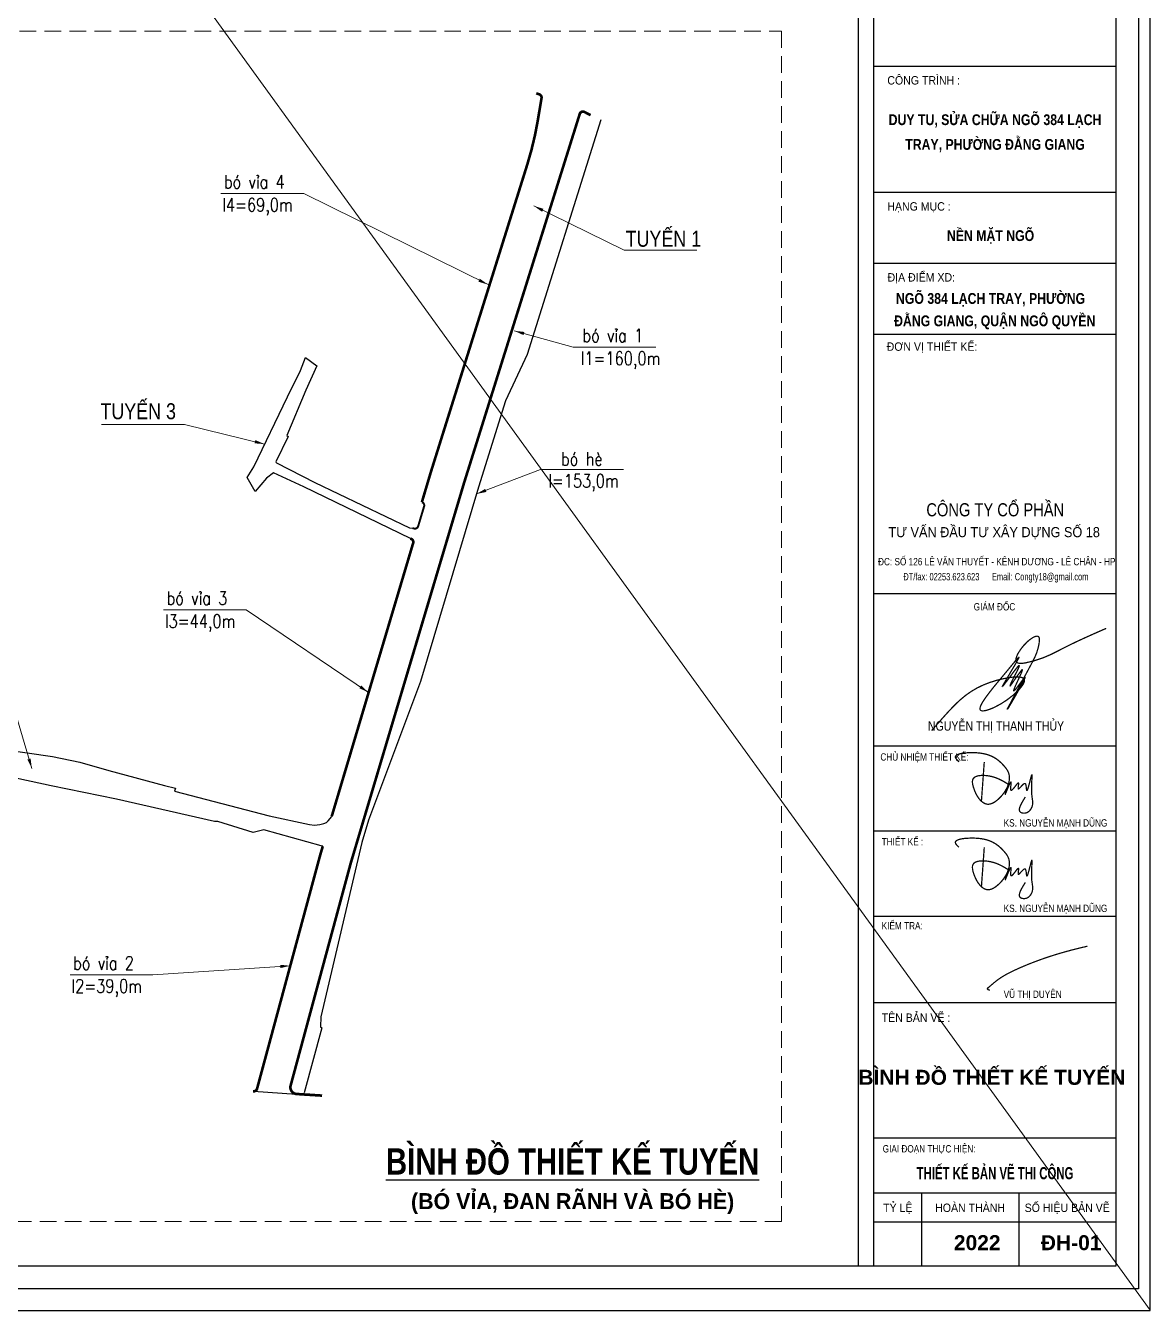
# Model space of a CAD drawing. Header units: metres. Extents: x 596585 to 599449, y 2303977 to 2307363.
# Drawn here: x 599279.8 to 599448.5, y 2304619.1 to 2304811.8 of the extents above; entities that cross this region are included whole.
import ezdxf
from ezdxf.enums import TextEntityAlignment as Align

# ---------------------------------------------------------------- set-up
doc = ezdxf.new("R2010")
doc.units = ezdxf.units.M
doc.header["$MEASUREMENT"] = 0
doc.linetypes.add('HIDDEN', pattern=[0.375, 0.25, -0.125])
for name, color, linetype in [('BT7-THAY', 7, 'Continuous'), ('GHICHU', 7, 'Continuous'), ('KHUNGTEN', 5, 'Continuous'), ('pntelev', 2, 'Continuous'), ('T.bao', 6, 'Continuous'), ('thep', 2, 'Continuous'), ('TXT', 5, 'Continuous')]:
    doc.layers.add(name, color=color, linetype=linetype)
for name, color, linetype, lineweight in [('ISO', 153, 'Continuous', 13), ('LC Dim', 8, 'Continuous', 18), ('LC Hatch', 252, 'Continuous', 9), ('LC ISO', 160, 'Continuous', 13), ('LC MANH DUT', 35, 'HIDDEN', 5), ('LC Net dam 1', 30, 'Continuous', 30), ('LC Text1', 3, 'Continuous', 20), ('LC Text2', 7, 'Continuous', 25)]:
    doc.layers.add(name, color=color, linetype=linetype, lineweight=lineweight)
doc.layers.add('KCS_Plotter', color=11, linetype='Continuous', plot=False)
doc.styles.add('LC 1', font='')
doc.styles.add('LC 3', font='vnsimli.shx', dxfattribs={"width": 0.75})
doc.styles.add('LC3', font='', dxfattribs={"width": 0.8})
doc.styles.add('STYLE1', font='')
doc.styles.add('T2', font='', dxfattribs={"width": 0.8})
doc.styles.add('THANG2', font='')
doc.styles.add('VnAvantH-B', font='')
doc.styles.get('LC 1').set_extended_font_data('.VnAvantH', bold=True)
doc.styles.get('LC3').set_extended_font_data('.VnArialH', bold=True)
doc.styles.get('STYLE1').set_extended_font_data('.VnArial')
doc.styles.get('T2').set_extended_font_data('.VnArialH')
doc.styles.get('THANG2').set_extended_font_data('.VnHelvetInsH', bold=True)
doc.styles.get('VnAvantH-B').set_extended_font_data('.VnAvantH', bold=True)
doc.linetypes.add('ZIGZAG', pattern='A,0.0001,-0.2,[131,ltypeshp.shx,S=0.2,R=0,X=-0.2,Y=0],-0.4,[131,ltypeshp.shx,S=0.2,R=180,X=0.2,Y=0],-0.2', length=0.8001)
doc.dimstyles.get("Standard").update_dxf_attribs({"dimtxt": 0.18, "dimasz": 0.18, "dimexe": 0.18, "dimexo": 0.0625, "dimgap": 0.09, "dimtad": 0, "dimtih": 1, "dimtoh": 1, "dimdec": 4, "dimzin": 0, "dimdsep": 46, "dimtxsty": 'Standard', "dimcen": 0.09, "dimadec": 0, "dimazin": 0, "dimtfac": 1, "dimtdec": 4, "dimtofl": 0, "dimtmove": 0, "dimatfit": 3, "dimfxl": 1, "dimtolj": 1, "dimtzin": 0, "dimarcsym": 0})

# ---------------------------------------------------------------- blocks, each defined once
blk = doc.blocks.new('chu ki Miss Duyen')
at = {"layer": 'ISO', "ltscale": 2, "const_width": 40}
blk.add_lwpolyline([(843, 225), (838, 225), (836, 225), (834, 225), (832, 225), (830, 226), (828, 226), (827, 226), (826, 226), (825, 226), (824, 226), (823, 226), (821, 226), (820, 227), (819, 227), (818, 227), (817, 227), (816, 227), (815, 227), (814, 227), (813, 228), (812, 228), (810, 228), (809, 228), (808, 228), (807, 229), (806, 229), (805, 229), (804, 229), (803, 230), (801, 230), (800, 230), (799, 230), (798, 231), (797, 231), (795, 231), (794, 232), (793, 232), (792, 232), (791, 233), (789, 233), (788, 233), (787, 234), (786, 234), (785, 235), (783, 235), (782, 235), (781, 236), (780, 236), (779, 237), (778, 237), (777, 238), (776, 238), (776, 238), (775, 238), (775, 239), (774, 239), (774, 239), (773, 239), (773, 240), (772, 240), (771, 240), (771, 240), (770, 241), (770, 241), (769, 241), (769, 242), (768, 242), (768, 242), (767, 242), (767, 243), (766, 243), (766, 243), (765, 244), (765, 244), (765, 244), (764, 245), (764, 245), (763, 245), (763, 246), (762, 246), (762, 246), (762, 247), (761, 247), (761, 247), (760, 248), (760, 248), (760, 248), (759, 249), (759, 249), (759, 249), (758, 250), (758, 250), (758, 250), (758, 251), (757, 251), (757, 251), (757, 252), (756, 252), (756, 253), (756, 253), (756, 253), (756, 254), (755, 254), (755, 255), (755, 255), (755, 255), (755, 256), (755, 256), (754, 257), (754, 257), (754, 257), (754, 258), (754, 258), (754, 259), (754, 259), (754, 260), (754, 260), (754, 260), (754, 261), (754, 261), (754, 262), (754, 262), (754, 263), (754, 263), (754, 263), (754, 264), (754, 264), (754, 265), (754, 265), (754, 266), (754, 266), (754, 267), (754, 267), (755, 268), (755, 268), (755, 269), (755, 269), (755, 270), (755, 270), (755, 270), (756, 271), (756, 271), (756, 272), (756, 272), (756, 273), (757, 273), (757, 274), (757, 274), (757, 275), (758, 275), (758, 276), (758, 276), (758, 277), (759, 277), (759, 278), (759, 278), (759, 279), (760, 279), (760, 280), (760, 280), (761, 281), (761, 281), (761, 282), (762, 282), (762, 283), (762, 283), (763, 284), (763, 284), (763, 285), (764, 285), (764, 286), (764, 286), (765, 287), (766, 288), (767, 289), (767, 290), (768, 291), (769, 293), (770, 294), (771, 295), (771, 296), (772, 297), (773, 298), (774, 299), (775, 300), (776, 301), (777, 302), (778, 303), (778, 304), (780, 306), (781, 307), (782, 308), (783, 309), (784, 310), (785, 311), (786, 312), (786, 312), (787, 313), (788, 314), (789, 315), (790, 316), (791, 317), (792, 318), (792, 319), (793, 320), (794, 321), (795, 322), (796, 323), (797, 324), (797, 324), (798, 325), (799, 326), (800, 327), (801, 328), (801, 329), (802, 330), (803, 330), (804, 331), (805, 332), (805, 333), (806, 334), (807, 335), (808, 336), (808, 336), (809, 337), (810, 338), (811, 339), (811, 340), (812, 340), (813, 341), (814, 343), (816, 344), (817, 346), (819, 348), (820, 349), (822, 351), (823, 352), (824, 354), (826, 355), (827, 357), (829, 358), (830, 360), (831, 361), (834, 364), (840, 370), (842, 372), (845, 376), (848, 379), (851, 382), (853, 386), (856, 389), (859, 392), (862, 395), (865, 398), (867, 401), (870, 404), (873, 407), (876, 411), (879, 414), (882, 417), (885, 420), (887, 423), (890, 427), (893, 430), (896, 433), (899, 436), (902, 440), (905, 443), (908, 446), (911, 449), (914, 453), (917, 456), (920, 459), (923, 462), (926, 466), (928, 469), (931, 472), (934, 476), (937, 479), (940, 482), (943, 486), (946, 489), (949, 492), (953, 495), (956, 499), (959, 502), (962, 505), (965, 509), (968, 512), (971, 515), (974, 519), (977, 522), (980, 525), (983, 529), (986, 532), (989, 535), (992, 538), (996, 542), (999, 545), (1002, 548), (1005, 552), (1008, 555), (1011, 558), (1014, 561), (1017, 565), (1021, 568), (1024, 571), (1027, 574), (1030, 578), (1033, 581), (1036, 584), (1040, 587), (1043, 591), (1046, 594), (1049, 596), (1052, 600), (1056, 603), (1059, 606), (1062, 610), (1065, 613), (1069, 616), (1072, 619), (1075, 622), (1078, 625), (1082, 628), (1085, 631), (1088, 634), (1091, 637), (1095, 640), (1098, 643), (1101, 646), (1105, 649), (1108, 652), (1111, 655), (1114, 658), (1118, 661), (1121, 664), (1124, 667), (1128, 670), (1131, 673), (1134, 676), (1138, 679), (1141, 682), (1144, 685), (1148, 688), (1151, 691), (1154, 694), (1158, 697), (1161, 700), (1165, 702), (1168, 705), (1171, 708), (1175, 711), (1178, 714), (1182, 717), (1185, 720), (1188, 722), (1192, 725), (1195, 728), (1199, 731), (1202, 734), (1205, 736), (1209, 739), (1212, 742), (1216, 745), (1219, 747), (1223, 750), (1226, 753), (1229, 756), (1233, 758), (1236, 761), (1240, 764), (1243, 767), (1247, 769), (1250, 772), (1254, 775), (1257, 777), (1261, 780), (1264, 783), (1268, 785), (1271, 788), (1275, 791), (1278, 793), (1282, 796), (1285, 799), (1289, 801), (1292, 804), (1296, 807), (1299, 809), (1303, 812), (1306, 815), (1310, 817), (1313, 820), (1317, 822), (1320, 825), (1324, 828), (1327, 830), (1331, 833), (1335, 835), (1338, 838), (1342, 840), (1345, 843), (1349, 846), (1352, 848), (1356, 851), (1360, 853), (1363, 856), (1367, 858), (1370, 861), (1374, 863), (1377, 866), (1381, 868), (1385, 871), (1392, 876), (1399, 881), (1406, 886), (1413, 891), (1421, 896), (1428, 901), (1435, 906), (1442, 911), (1447, 915), (1457, 921), (1464, 926), (1471, 931), (1479, 936), (1486, 941), (1493, 946), (1501, 950), (1508, 955), (1515, 960), (1523, 965), (1530, 970), (1537, 975), (1545, 980), (1552, 984), (1559, 989), (1567, 994), (1574, 999), (1582, 1004), (1589, 1008), (1596, 1013), (1604, 1018), (1611, 1023), (1619, 1028), (1626, 1032), (1634, 1037), (1641, 1042), (1648, 1046), (1656, 1051), (1663, 1056), (1671, 1061), (1678, 1065), (1686, 1070), (1693, 1075), (1701, 1079), (1708, 1084), (1716, 1089), (1723, 1093), (1731, 1098), (1738, 1103), (1746, 1107), (1753, 1112), (1761, 1116), (1769, 1121), (1776, 1126), (1784, 1130), (1791, 1135), (1799, 1139), (1806, 1144), (1814, 1148), (1822, 1153), (1829, 1158), (1837, 1162), (1844, 1167), (1852, 1171), (1860, 1176), (1867, 1180), (1875, 1185), (1882, 1189), (1890, 1194), (1898, 1198), (1905, 1203), (1913, 1207), (1921, 1212), (1928, 1216), (1936, 1220), (1943, 1225), (1951, 1229), (1959, 1234), (1964, 1237), (1974, 1243), (1982, 1247), (1989, 1251), (1997, 1256), (2005, 1260), (2012, 1265), (2020, 1269), (2028, 1273), (2036, 1278), (2043, 1282), (2051, 1286), (2059, 1291), (2066, 1295), (2074, 1299), (2082, 1304), (2089, 1308), (2097, 1312), (2105, 1317), (2113, 1321), (2120, 1325), (2128, 1330), (2136, 1334), (2144, 1338), (2151, 1342), (2159, 1347), (2167, 1351), (2175, 1355), (2182, 1359), (2190, 1364), (2198, 1368), (2206, 1372), (2213, 1376), (2221, 1381), (2229, 1385), (2237, 1389), (2244, 1393), (2252, 1397), (2260, 1402), (2268, 1406), (2276, 1410), (2283, 1414), (2291, 1418), (2299, 1422), (2307, 1426), (2315, 1431), (2322, 1435), (2330, 1439), (2338, 1443), (2346, 1447), (2354, 1451), (2361, 1455), (2369, 1459), (2377, 1464), (2385, 1468), (2393, 1472), (2401, 1476), (2408, 1480), (2416, 1484), (2424, 1488), (2432, 1492), (2440, 1496), (2448, 1500), (2456, 1504), (2463, 1508), (2471, 1512), (2479, 1516), (2487, 1520), (2495, 1524), (2503, 1528), (2511, 1532), (2519, 1536), (2526, 1540), (2534, 1544), (2542, 1548), (2550, 1552), (2558, 1556), (2566, 1560), (2574, 1564), (2582, 1568), (2590, 1572), (2598, 1575), (2606, 1579), (2613, 1583), (2621, 1587), (2629, 1591), (2637, 1595), (2645, 1599), (2653, 1603), (2661, 1607), (2669, 1610), (2677, 1614), (2685, 1618), (2693, 1622), (2701, 1626), (2709, 1630), (2717, 1633), (2725, 1637), (2733, 1641), (2741, 1645), (2749, 1649), (2756, 1652), (2764, 1656), (2772, 1660), (2780, 1664), (2788, 1668), (2796, 1671), (2804, 1675), (2812, 1679), (2820, 1683), (2828, 1686), (2836, 1690), (2844, 1694), (2852, 1698), (2860, 1701), (2868, 1705), (2876, 1709), (2884, 1712), (2892, 1716), (2900, 1720), (2908, 1723), (2916, 1727), (2925, 1731), (2933, 1734), (2941, 1738), (2949, 1742), (2957, 1745), (2965, 1749), (2973, 1753), (2981, 1756), (2989, 1760), (2997, 1763), (3005, 1767), (3013, 1771), (3021, 1774), (3029, 1778), (3037, 1781), (3045, 1785), (3053, 1789), (3061, 1792), (3069, 1796), (3078, 1799), (3086, 1803), (3094, 1806), (3102, 1810), (3110, 1813), (3118, 1817), (3126, 1820), (3134, 1824), (3142, 1827), (3150, 1831), (3156, 1833), (3167, 1838), (3175, 1841), (3183, 1845), (3191, 1848), (3199, 1852), (3207, 1855), (3215, 1859), (3223, 1862), (3232, 1866), (3240, 1869), (3248, 1873), (3256, 1876), (3264, 1879), (3272, 1883), (3280, 1886), (3288, 1890), (3297, 1893), (3305, 1896), (3313, 1900), (3321, 1903), (3329, 1907), (3337, 1910), (3345, 1913), (3354, 1917), (3362, 1920), (3370, 1923), (3378, 1927), (3386, 1930), (3394, 1933), (3403, 1937), (3411, 1940), (3419, 1944), (3427, 1947), (3435, 1950), (3452, 1957), (3468, 1963), (3484, 1970), (3501, 1977), (3517, 1983), (3534, 1990), (3550, 1996), (3566, 2003), (3583, 2009), (3599, 2016), (3616, 2022), (3632, 2029), (3648, 2035), (3665, 2042), (3681, 2048), (3698, 2055), (3714, 2061), (3731, 2068), (3747, 2074), (3763, 2081), (3780, 2087), (3796, 2093), (3813, 2100), (3828, 2106)], dxfattribs=at)
blk = doc.blocks.new('nguyen thi thanh thuy')
at = {"layer": 'ISO', "ltscale": 2, "const_width": 40}
blk.add_lwpolyline([(-2685, -1690, -0.006388), (-2178, -1117, -0.008557), (-1977, -905, -0.017087), (-1770, -708, -0.102087), (-833, -161, -0.039833), (-270, -16, -0.020512), (-90, 8, -0.044497), (98, 9, -0.05587), (182, -8, -0.113633), (236, -42, -0.176433), (258, -92, -0.077033), (254, -135, -0.069534), (223, -210, -0.038569), (166, -296, -0.030368), (57, -421, -0.082382), (-675, -942, -0.035158), (-905, -1035, -0.04441), (-1026, -1062, -0.066948), (-1091, -1062, -0.143409), (-1132, -1043, -0.176131), (-1149, -1007, -0.069024), (-1148, -973, -0.059887), (-1131, -911, -0.036714), (-1079, -807, -0.019023), (-1000, -683, -0.011006), (-898, -542, -0.01042), (-645, -222, 0.001355), (-76, 463, -0.031231), (69, 631, -0.180623), (82, 640, -0.602198), (84, 631, -0.055981), (56, 570, -0.010846), (-28, 418, 0.000464), (-371, -161, 0.02324), (-439, -286, 1.627113), (-437, -292, 0.049833), (-397, -245, 0.005496), (-91, 162, -0.011697), (26, 311, -0.051381), (82, 370, -0.288592), (95, 376, -0.379106), (97, 362, -0.040394), (80, 315, -0.015043), (4, 153, 0.026859), (-200, -261, 0.160173), (-204, -278, 0.62441), (-195, -273, 0.034188), (-141, -204, -0.015387), (148, 200, -0.034245), (183, 240, -0.377171), (195, 246, -0.275743), (195, 230, -0.039705), (162, 143, -0.007154), (29, -150, 0.010269), (-53, -335, 0.059207), (-81, -418, 0.494242), (-78, -431, 0.209425), (-61, -421, 0.031522), (-22, -378, 0.012151), (92, -232, -0.015412), (249, -26, -0.066877), (274, -2, -1.012313), (279, -8, -0.055225), (269, -38, -0.019501), (211, -159, -0.008968), (2, -538, -0.00525), (-207, -898, -0.041875), (-284, -1018, -0.365695), (-264, -970, -0.007459), (-39, -543, 0.000828), (491, 447, 0.016244), (598, 659, 0.05881), (711, 1009, 0.039413), (734, 1174, 0.060004), (730, 1242, 0.240646), (692, 1298, 0.134453), (647, 1305, 0.071372), (590, 1291, 0.040684), (523, 1258, 0.056501), (335, 1112, 0.071752), (65, 772, 0.045704), (5, 642, 0.058573), (-12, 565, 0.116475), (-5, 505, 0.165912), (30, 466, 0.096245), (88, 446, 0.048338), (165, 443, 0.036618), (301, 460, 0.062636), (1097, 724, 0.01049), (1469, 913, -0.006081), (1725, 1041, -0.007252), (2275, 1297, -0.003845), (2852, 1552)], format="xyb", dxfattribs=at)
blk = doc.blocks.new('Nguyen Manh Dung')
at = {"layer": 'LC ISO', "const_width": 60}
for points in [[(-1870, 1732), (-1922, 1783), (-1970, 1833), (-2008, 1881), (-2021, 1904), (-2030, 1922), (-2036, 1946), (-2036, 1965), (-2032, 1984), (-2024, 2001), (-2013, 2017), (-1997, 2033), (-1956, 2060), (-1902, 2084), (-1839, 2104), (-1766, 2121), (-1686, 2135), (-1601, 2145), (-1512, 2153), (-1330, 2161), (-1222, 2162), (-1153, 2160), (-1069, 2157), (-989, 2152), (-911, 2144), (-837, 2135), (-695, 2110), (-564, 2078), (-443, 2038), (-329, 1991), (-223, 1936), (-123, 1874), (-29, 1805), (62, 1728), (149, 1645), (256, 1528), (315, 1458), (354, 1407), (390, 1354), (422, 1299), (437, 1269), (469, 1185), (484, 1126), (494, 1065), (499, 1003), (499, 941), (494, 878), (485, 814), (471, 750), (453, 686), (431, 622), (405, 559), (376, 496), (307, 372), (227, 253), (136, 140), (37, 34), (-37, -34), (-125, -106), (-181, -145), (-238, -181), (-295, -210), (-353, -234), (-410, -250), (-483, -260), (-523, -259), (-578, -251), (-632, -234), (-684, -211), (-736, -180), (-785, -143), (-833, -100), (-879, -52), (-923, 1), (-965, 58), (-1005, 119), (-1042, 183), (-1077, 249), (-1138, 388), (-1194, 552), (-1208, 601), (-1223, 671), (-1233, 739), (-1236, 803), (-1230, 862), (-1211, 919), (-1186, 959), (-1148, 997), (-1101, 1027), (-1045, 1052), (-983, 1070), (-915, 1083), (-844, 1090), (-769, 1093), (-693, 1092), (-616, 1088), (-517, 1077), (-468, 1069), (-329, 1041), (-199, 1004), (-78, 960), (38, 909), (148, 854), (254, 795), (460, 671)], [(-814, -118), (-802, 50), (-790, 217), (-778, 385), (-765, 552), (-753, 720), (-741, 888), (-729, 1055), (-717, 1223), (-705, 1390), (-693, 1558), (-681, 1725)], [(477, 775), (449, 689), (422, 605), (409, 565), (396, 525), (384, 487), (373, 450), (361, 415), (351, 382), (342, 351), (333, 323), (325, 298), (319, 275), (313, 256), (309, 240), (306, 227), (304, 218), (304, 214), (305, 213), (306, 215), (308, 217), (310, 221), (313, 227), (315, 232), (318, 240), (326, 258), (336, 280), (346, 306), (358, 334), (370, 365), (384, 398), (398, 433), (427, 504), (457, 575), (472, 609), (486, 641), (500, 671), (514, 699), (526, 723), (538, 744), (548, 761), (553, 767), (557, 773), (561, 777), (565, 780), (568, 781), (571, 781), (573, 779), (575, 776), (576, 771), (577, 764), (578, 756), (578, 746), (577, 735), (577, 723), (575, 695), (572, 664), (569, 631), (565, 596), (560, 527), (558, 494), (558, 464), (560, 438), (561, 426), (564, 416), (566, 408), (570, 401), (574, 395), (580, 391), (584, 390), (590, 390), (597, 392), (605, 396), (613, 401), (622, 408), (631, 416), (641, 425), (662, 447), (684, 472), (707, 500), (731, 530), (779, 593), (802, 623), (825, 652), (846, 678), (866, 701), (875, 710), (884, 719), (892, 726), (900, 732), (906, 737), (913, 740), (918, 741), (922, 740), (926, 737), (929, 732), (931, 725), (931, 717), (932, 706), (931, 694), (930, 680), (929, 666), (925, 634), (920, 601), (915, 568), (912, 536), (910, 522), (909, 508), (909, 496), (909, 485), (911, 476), (913, 469), (914, 466), (920, 461), (925, 461), (931, 462), (937, 465), (945, 470), (953, 476), (962, 484), (971, 493), (981, 503), (1003, 526), (1026, 551), (1076, 605), (1101, 632), (1126, 657), (1150, 679), (1162, 688), (1173, 697), (1184, 704), (1195, 709), (1205, 713), (1214, 715), (1223, 715), (1228, 715), (1239, 710), (1246, 704), (1252, 697), (1258, 688), (1263, 677), (1267, 665), (1275, 639), (1281, 609), (1286, 576), (1290, 543), (1293, 510), (1296, 479), (1299, 451), (1302, 426), (1304, 416), (1306, 405), (1308, 399), (1310, 394), (1312, 389), (1315, 387), (1318, 385), (1321, 385), (1324, 387), (1327, 389), (1331, 393), (1334, 399), (1342, 412), (1350, 430), (1359, 452), (1368, 477), (1377, 505), (1386, 536), (1396, 569), (1406, 605), (1426, 679), (1466, 833), (1475, 870), (1485, 906), (1494, 941), (1502, 973), (1510, 1003), (1518, 1031), (1524, 1055), (1531, 1075), (1538, 1095), (1541, 1104), (1545, 1112), (1549, 1116), (1552, 1117), (1554, 1113), (1556, 1106), (1557, 1095), (1558, 1081), (1558, 1065), (1558, 1045), (1557, 1023), (1557, 998), (1556, 971), (1554, 942), (1553, 911), (1552, 878), (1550, 844), (1546, 772), (1543, 696), (1540, 617), (1538, 537), (1537, 458), (1537, 381), (1540, 306), (1541, 276), (1544, 237), (1547, 204), (1550, 173), (1557, 113), (1565, 57), (1573, 5), (1580, -45), (1586, -93), (1590, -139), (1592, -185), (1590, -230), (1584, -276), (1580, -299), (1573, -328), (1568, -347), (1560, -371), (1551, -395), (1540, -419), (1528, -444), (1515, -467), (1501, -491), (1485, -513), (1469, -535), (1451, -556), (1432, -576), (1412, -594), (1390, -611), (1368, -626), (1344, -640), (1320, -652), (1288, -663), (1267, -668), (1239, -673), (1211, -676), (1183, -677), (1155, -676), (1128, -673), (1103, -668), (1079, -662), (1056, -653), (1039, -645), (1019, -632), (1004, -620), (992, -605), (982, -590), (975, -573), (970, -555), (966, -536), (965, -516), (966, -494), (969, -472), (973, -449), (979, -424), (987, -399), (996, -373), (1006, -346), (1018, -319), (1031, -291), (1060, -233), (1093, -172), (1128, -111), (1166, -48), (1246, 81)]]:
    blk.add_lwpolyline(points, dxfattribs=at)
blk = doc.blocks.new('a2')
at = {"layer": 'Defpoints', "flags": 128}
blk.add_lwpolyline([(297, 102.51), (0, 102.51), (0, -102.51), (297, -102.51)], close=True, dxfattribs=at)
at = {"layer": 'KHUNGTEN'}
blk.add_lwpolyline([(295.89, -100.5), (10, -100.5), (10, 101.39), (295.89, 101.39)], close=True, dxfattribs=at)
blk.add_lwpolyline([(293.77, 39.52), (269.61, 39.52), (269.61, -98.38)], dxfattribs=at)
at = {"layer": 'T.bao'}
for p, q in [((271.07, -57.57), (293.77, -57.57)), ((271.07, -65.57), (293.77, -65.57)), ((271.07, -73.66), (293.77, -73.66)), ((271.07, -73.66), (293.77, -73.66)), ((271.07, -91.49), (293.77, -91.49)), ((275.55, -91.49), (275.55, -98.38)), ((284.66, -91.49), (284.66, -98.38)), ((271.07, -94.2), (293.77, -94.2))]:
    blk.add_line(p, q, dxfattribs=at)
at = {"layer": 'thep'}
for p, q in [((271.07, 14.12), (293.77, 14.12)), ((271.07, 2.3), (293.77, 2.3)), ((271.07, -4.35), (293.77, -4.35)), ((271.07, -11), (293.77, -11)), ((271.07, -35.3), (293.77, -35.3)), ((271.07, -49.59), (293.77, -49.59)), ((271.07, -86.33), (293.77, -86.33))]:
    blk.add_line(p, q, dxfattribs=at)
for points in [[(293.77, -98.38), (12.11, -98.38), (12.11, 99.28), (293.77, 99.28)], [(293.77, 38.06), (293.77, -98.38), (271.07, -98.38), (271.07, 38.06)]]:
    blk.add_lwpolyline(points, close=True, dxfattribs=at)
at = {"layer": 'TXT', "linetype": 'Continuous'}
blk.add_line((293.77, 38.06), (293.77, -98.38), dxfattribs=at)
at = {"layer": 'ISO', "xscale": 0.002842400315090711, "yscale": 0.002842400315090711, "zscale": 0.002842400315090711, "rotation": 352.0676215534355}
blk.add_blockref('chu ki Miss Duyen', (279.5, -72.8), dxfattribs=at)
at = {"layer": 'LC Net dam 1'}
for name, p, xscale, yscale, zscale in [('nguyen thi thanh thuy', (284.43, -43.17), 0.002956096327694343, 0.002956096327694343, 0.002956096327694343), ('Nguyen Manh Dung', (282.79, -54.55), 0.001998562721548159, 0.001998562721548159, 0.001998562721548159), ('Nguyen Manh Dung', (282.79, -62.56), 0.001998562721548159, 0.001998562721548159, 0.001998562721548159)]:
    blk.add_blockref(name, p, dxfattribs=dict(at, xscale=xscale, yscale=yscale, zscale=zscale))
at = {"layer": 'BT7-THAY', "linetype": 'ByBlock', "style": 'VnAvantH-B'}
for s, height, width, p in [('nÒn mÆt ngâ', 1.013, 0.85, (282.02, -2.27)), ('ngâ 384 L¹CH TRAY, PH¦êNG', 1.013, 0.85, (282.02, -8.16)), ('§»NG GIANG, quËn ng« quyÒn', 1.013, 0.85, (282.41, -10.26)), ('thiÕt kÕ b¶n vÏ thi c«ng', 1.1397, 0.7, (282.44, -90.22))]:
    blk.add_text(s, height=height, dxfattribs=dict(at, width=width)).set_placement(p, align=Align.CENTER)
at = {"layer": 'BT7-THAY', "insert": (282.44, 9.61), "char_height": 1.013, "width": 23.1801, "attachment_point": 2, "line_spacing_factor": 1.372151, "style": 'VnAvantH-B'}
blk.add_mtext('{\\W0.85;duy tu, söa ch÷a NGâ 384 L¹CH TRAY, PH¦êNG §»NG GIANG}', dxfattribs=at)
at = {"layer": 'GHICHU', "color": 0, "style": 'THANG2'}
blk.add_text('2022', height=1.409, dxfattribs=at).set_placement((280.77, -96.87), align=Align.CENTER)
at = {"layer": 'TXT', "linetype": 'Continuous', "style": 'T2'}
for s, height, width, p in [('c«ng tr×nh :', 0.7881, 0.9, (272.34, 12.4)), ('h¹ng môc :', 0.788, 0.9, (272.34, 0.58)), ('®Þa ®iÓm xd:', 0.7881, 0.9, (272.36, -6.07)), ('®¬n vÞ thiÕt kÕ:', 0.7881, 0.9, (272.28, -12.56)), ('gi¸m ®èc', 0.69, 0.8, (280.44, -36.9)), ('chñ nhiÖm thiÕt kÕ:', 0.6896, 0.8, (271.69, -50.98)), ('ks. nguyÔn m¹nh dòng', 0.6896, 0.8, (283.25, -57.16)), ('thiÕt kÕ :', 0.69, 0.8, (271.81, -58.93)), ('ks. nguyÔn m¹nh dòng', 0.6896, 0.8, (283.25, -65.17)), ('kiÓm tra:', 0.69, 0.8, (271.81, -66.8)), ('vò thÞ duyªn', 0.6896, 0.8, (283.25, -73.22)), ('tªn b¶n vÏ :', 0.7881, 0.9, (271.81, -75.47))]:
    blk.add_text(s, height=height, dxfattribs=dict(at, width=width)).set_placement(p)
at = {"layer": 'TXT', "linetype": 'Continuous'}
for s, height, style, width, p in [('c«ng ty cæ phÇn', 1.2314, 'T2', 0.8, (282.46, -28.08)), ('®c: sè 126 lª v¨n thuyÕt - kªnh d\xad¬ng - lª ch©n - hp', 0.6896, 'T2', 0.8, (282.6, -32.67)), ('§T/fax: 02253.623.623      Email: Congty18@gmail.com', 0.6896, 'STYLE1', 0.7, (282.52, -34.08)), ('nguyÔn thÞ thanh thñy', 0.8866, 'T2', 0.8, (282.53, -48.17)), ('giai ®o¹n thùc hiÖn:', 0.6896, 'T2', 0.8, (276.26, -87.71)), ('tû lÖ', 0.788, 'T2', 0.9, (273.32, -93.29)), ('hoµn thµnh', 0.788, 'T2', 0.9, (280.1, -93.29)), ('sè hiÖu b¶n vÏ', 0.7881, 'T2', 0.9, (289.21, -93.29))]:
    blk.add_text(s, height=height, dxfattribs=dict(at, style=style, width=width)).set_placement(p, align=Align.CENTER)
at = {"layer": 'TXT', "linetype": 'Continuous', "style": 'T2', "width": 0.9}
blk.add_text('t\xad vÊn ®Çu t\xad x©y dùng sè 18', height=0.9457, dxfattribs=at).set_placement((282.36, -29.52), align=Align.MIDDLE)
blk = doc.blocks.new('TIEUDE1')
at = {"layer": 'LC Text2', "color": 7, "style": 'LC 1'}
blk.add_attdef('TIªU§Ò', text='', height=5, dxfattribs=at).set_placement((0, 0), align=Align.BOTTOM_CENTER)
blk.add_attdef('TL', text='', height=3, dxfattribs=at).set_placement((0, -2), align=Align.TOP_CENTER)

msp = doc.modelspace()

# ---------------------------------------------------------------- hatches: boundary and pattern name
at = {"layer": 'LC Hatch', "linetype": 'Continuous', "lineweight": 0}
h = msp.add_hatch(dxfattribs=at)
h.set_pattern_fill('AR-SAND', color=256, scale=0.5, angle=90)
h.set_pattern_definition([(127.5, (598794.324, 2304714.68224), (-0.9634119, -0.0314967), [0, -0.76, 0, -0.85, 0, -0.8125]), (97.5, (598794.324, 2304714.6822), (-1.411073, 0.8848884), [0, -0.41, 0, -0.685, 0, -0.2625]), (57.5, (598794.324, 2304714.06724), (-0.0028295, 1.5570709), [0, -0.25, 0, -0.9, 0, -1.175]), (47.5, (598794.324, 2304714.0672), (-0.4388378, 1.5030633), [0, -0.125, 0, -0.59, 0, -0.675])])
h.paths.add_polyline_path([(599200.922, 2304799.886), (599202.958, 2304807.872), (599203.716, 2304811.059), (599204.51, 2304814.302), (599205.419, 2304818.39), (599206.734, 2304822.932), (599209.335, 2304832.136), (599210.974, 2304838.237), (599212.1, 2304841.026), (599215.16, 2304843.165), (599214.249, 2304844.276), (599217.975, 2304846.845), (599219.291, 2304847.911), (599224.556, 2304851.358), (599229.179, 2304854.255), (599233.152, 2304856.668), (599236.763, 2304858.746), (599240.224, 2304860.903), (599240.374, 2304860.684), (599241.668, 2304861.572), (599245.083, 2304863.818), (599251.846, 2304867.917), (599259.791, 2304872.841), (599266.731, 2304876.896), (599270.482, 2304879.234), (599274.619, 2304881.734), (599281.619, 2304885.731), (599284.394, 2304887.569), (599284.563, 2304887.366), (599288.57, 2304889.811), (599293.304, 2304892.45), (599296.851, 2304894.763), (599299.901, 2304896.386), (599299.045, 2304898.325), (599296.149, 2304896.977), (599283.646, 2304891.556), (599279.472, 2304888.298), (599276.014, 2304886.255), (599272.068, 2304883.962), (599260.274, 2304877.111), (599256.47, 2304874.823), (599252.908, 2304872.797), (599242.515, 2304867.18), (599240.808, 2304866.127), (599229.837, 2304859.128), (599222.946, 2304854.766), (599212.844, 2304848.838), (599211.217, 2304847.534), (599207.475, 2304843.087), (599208.489, 2304842.288), (599208.287, 2304841.821), (599205.733, 2304836.867), (599202.196, 2304821.358), (599200.2, 2304815.335), (599199.717, 2304814.805), (599199.266, 2304812.726), (599199.412, 2304812.572), (599199.543, 2304812.23), (599200.129, 2304811.794), (599197.888, 2304805.26), (599195.138, 2304796.668), (599193.811, 2304793.013), (599194.276, 2304792.851, -0.3657961), (599194.605, 2304792.297), (599194.055, 2304788.997, -0.0346369), (599192.446, 2304782.268), (599177.973, 2304736.125), (599176.653, 2304731.697), (599176.872, 2304731.591), (599176.864, 2304731.563, -0.2741066), (599176.988, 2304731.069), (599176.096, 2304728.077), (599175.347, 2304725.565), (599163.126, 2304684.566), (599161.788, 2304680.087), (599161.79, 2304680.086), (599161.413, 2304678.819), (599151.813, 2304643.303), (599157.863, 2304642.921, -0.4743476), (599156.96, 2304644.18), (599165.972, 2304677.523), (599182.984, 2304734.592), (599200.337, 2304789.919, -0.4647143), (599201.042, 2304790.215), (599201.073, 2304790.199)])

# ---------------------------------------------------------------- linework, layer by layer
at = {"layer": 'KCS_Plotter', "linetype": 'Continuous', "lineweight": 0}
msp.add_line((599210.944, 2304947.126), (599448.544, 2304619.105), dxfattribs=at)
at = {"layer": 'LC MANH DUT', "lineweight": 0, "ltscale": 10}
msp.add_lwpolyline([(599256.376, 2304810.953), (599393.207, 2304810.953), (599393.207, 2304632.434), (599256.376, 2304632.434)], close=True, dxfattribs=at)
at = {"layer": 'LC Net dam 1', "color": 2}
msp.add_line((599314.01, 2304651.956), (599320.467, 2304651.548), dxfattribs=at)
at = {"layer": 'LC Net dam 1', "linetype": 'HIDDEN', "lineweight": 0, "ltscale": 4, "const_width": 0.4, "flags": 128}
for points in [[(599339.257, 2304740.324), (599340.577, 2304744.752), (599355.05, 2304790.895, 0.0346369), (599356.658, 2304797.625), (599357.209, 2304800.924, 0.3657961), (599356.88, 2304801.479), (599356.414, 2304801.64)], [(599364.569, 2304798.369), (599363.646, 2304798.842, 0.4647143), (599362.941, 2304798.547), (599345.588, 2304743.22), (599328.576, 2304686.151), (599319.564, 2304652.807, 0.4743476), (599320.467, 2304651.548), (599324.292, 2304651.307)], [(599325.73, 2304693.194), (599337.951, 2304734.192, 0.3675937), (599337.69, 2304734.785), (599337.534, 2304734.861)], [(599313.914, 2304651.962), (599314.01, 2304651.956, 0.3565322), (599314.524, 2304652.325), (599324.016, 2304687.446), (599324.394, 2304688.713)]]:
    msp.add_lwpolyline(points, format="xyb", dxfattribs=at)
at = {"layer": 'LC Net dam 1', "color": 2, "linetype": 'ZIGZAG', "ltscale": 1.5, "flags": 128}
msp.add_lwpolyline([(599366.086, 2304797.681), (599355.038, 2304762.456), (599351.814, 2304755.517), (599347.75, 2304742.559), (599339.063, 2304713.417), (599331.255, 2304692.62), (599330.229, 2304689.258), (599324.095, 2304663.144), (599324.055, 2304661.637), (599324.242, 2304661.452), (599321.616, 2304651.736)], dxfattribs=at)
at = {"layer": 'LC Net dam 1', "color": 2}
for points in [[(599337.534, 2304734.861), (599321.552, 2304742.61), (599316.999, 2304744.732), (599315.95, 2304743.937), (599314.26, 2304741.9), (599313.04, 2304744.026), (599314.023, 2304745.635), (599319.107, 2304756.128), (599321.026, 2304760.088), (599321.799, 2304761.998), (599323.472, 2304760.751), (599321.857, 2304757.134), (599319.007, 2304750.315), (599319.189, 2304750.173), (599317.367, 2304746.38), (599317.391, 2304746.271), (599317.441, 2304746.199), (599323.177, 2304743.269), (599337.398, 2304736.475), (599337.872, 2304736.397)], [(599263.403, 2304705.121), (599283.826, 2304702.191), (599287.959, 2304701.295), (599292.279, 2304700.09), (599300.622, 2304697.833), (599302.284, 2304697.42), (599302.144, 2304696.96), (599316.324, 2304693.256), (599322.421, 2304691.983), (599323.155, 2304691.894), (599323.951, 2304691.959), (599324.539, 2304692.099), (599324.949, 2304692.289), (599325.198, 2304692.541), (599325.73, 2304693.194)], [(599324.394, 2304688.713), (599324.14, 2304688.772), (599315.558, 2304691.16), (599313.965, 2304690.766), (599308.626, 2304692.396), (599308.123, 2304692.42), (599293.46, 2304695.748), (599283.659, 2304697.759), (599272.015, 2304700.256)]]:
    msp.add_lwpolyline(points, dxfattribs=at)
at = {"layer": 'LC Net dam 1', "linetype": 'HIDDEN', "lineweight": 0, "ltscale": 3, "const_width": 0.3, "flags": 128}
msp.add_lwpolyline([(599337.872, 2304736.397), (599338.14, 2304736.354, 0.3771708), (599338.7, 2304736.704), (599339.592, 2304739.696, 0.368595), (599339.329, 2304740.289), (599339.257, 2304740.324)], format="xyb", dxfattribs=at)

# ---------------------------------------------------------------- block references
at = {"layer": 'LC Text2'}
ref = msp.add_blockref('TIEUDE1', (599361.871, 2304638.277, 0), dxfattribs=dict(at, xscale=0.8000020620485555, yscale=0.8000020620485555, zscale=0.8000020620485555, rotation=359.9999999976748))
ref.add_attrib('TIªU§Ò', '%%Ub×nh ®å thiÕt kÕ tuyÕn', dxfattribs={"color": 7, "height": 3.93954, "rotation": 360, "style": 'LC3', "width": 0.8}).set_placement((599361.871, 2304638.277), align=Align.BOTTOM_CENTER)
ref.add_attrib('TL', '(bã vØa, ®an r·nh vµ bã hÌ)', dxfattribs={"color": 7, "height": 2.40001, "rotation": 360, "style": 'LC 1'}).set_placement((599361.871, 2304636.677), align=Align.TOP_CENTER)
at = {"layer": 'pntelev', "linetype": 'Continuous', "lineweight": 0, "xscale": 1.6, "yscale": 1.6, "zscale": 1.6}
msp.add_blockref('a2', (598973.344, 2304783.116), dxfattribs=at)

# ---------------------------------------------------------------- texts
at = {"layer": 'GHICHU', "color": 0, "style": 'THANG2'}
for s, height, p in [('b×nh ®å thiÕt kÕ tuyÕn', 2.25386, (599424.769, 2304652.924)), ('®h-01', 2.2539, (599436.669, 2304628.12))]:
    msp.add_text(s, height=height, dxfattribs=at).set_placement(p, align=Align.CENTER)
at = {"layer": 'LC Text1', "color": 3, "style": 'LC 3', "width": 0.8}
for s, p in [('bã vØa 4', (599309.552, 2304787.353)), ('l4=69,0m', (599309.314, 2304783.906)), ('bã vØa 1', (599363.336, 2304764.338)), ('l1=160,0m', (599363.098, 2304760.89)), ('bã hÌ', (599360.125, 2304745.793)), ('l=153,0m', (599358.221, 2304742.525)), ('bã vØa 3', (599300.947, 2304724.923)), ('l3=44,0m', (599300.709, 2304721.475)), ('bã vØa 2', (599286.928, 2304670.195)), ('l2=39,0m', (599286.69, 2304666.747))]:
    msp.add_text(s, height=2, rotation=360, dxfattribs=at).set_placement(p)
at = {"layer": 'LC Text2', "style": 'T2', "width": 0.8}
for s, rotation, p in [('tuyÕn 1', 360, (599369.827, 2304778.623, 0)), ('tuyÕn 3', 0, (599291.036, 2304752.753))]:
    msp.add_text(s, height=2.4, rotation=rotation, dxfattribs=at).set_placement(p)

# ---------------------------------------------------------------- leaders
at = {"layer": 'LC Dim', "linetype": 'Continuous', "lineweight": 0}
for points in [[(599349.184, 2304772.949), (599321.522, 2304786.602), (599309.102, 2304786.602)], [(599356.046, 2304784.753), (599369.587, 2304778.13), (599380.487, 2304778.13)], [(599353.121, 2304766.011), (599361.945, 2304763.568), (599374.366, 2304763.568)], [(599315.668, 2304749.029, 0), (599303.618, 2304751.96, 0), (599291.197, 2304751.96, 0)], [(599347.448, 2304741.548), (599357.068, 2304745.203), (599369.489, 2304745.203)], [(599331.268, 2304711.771), (599312.917, 2304724.171), (599300.496, 2304724.171)], [(599280.742, 2304700.352), (599276.673, 2304714.131), (599261.398, 2304714.131)], [(599319.511, 2304670.777), (599298.898, 2304669.444), (599286.478, 2304669.444)]]:
    msp.add_leader(points, dimstyle='Standard', override={"dimtxt": 0.5, "dimasz": 1.5, "dimgap": 0.09, "dimtad": 0, "dimdec": 2, "dimdsep": 0, "dimtdec": 2, "dimtix": 1, "dimlwd": 0, "dimlwe": 0}, dxfattribs=at)

doc.saveas('drawing.dxf')
